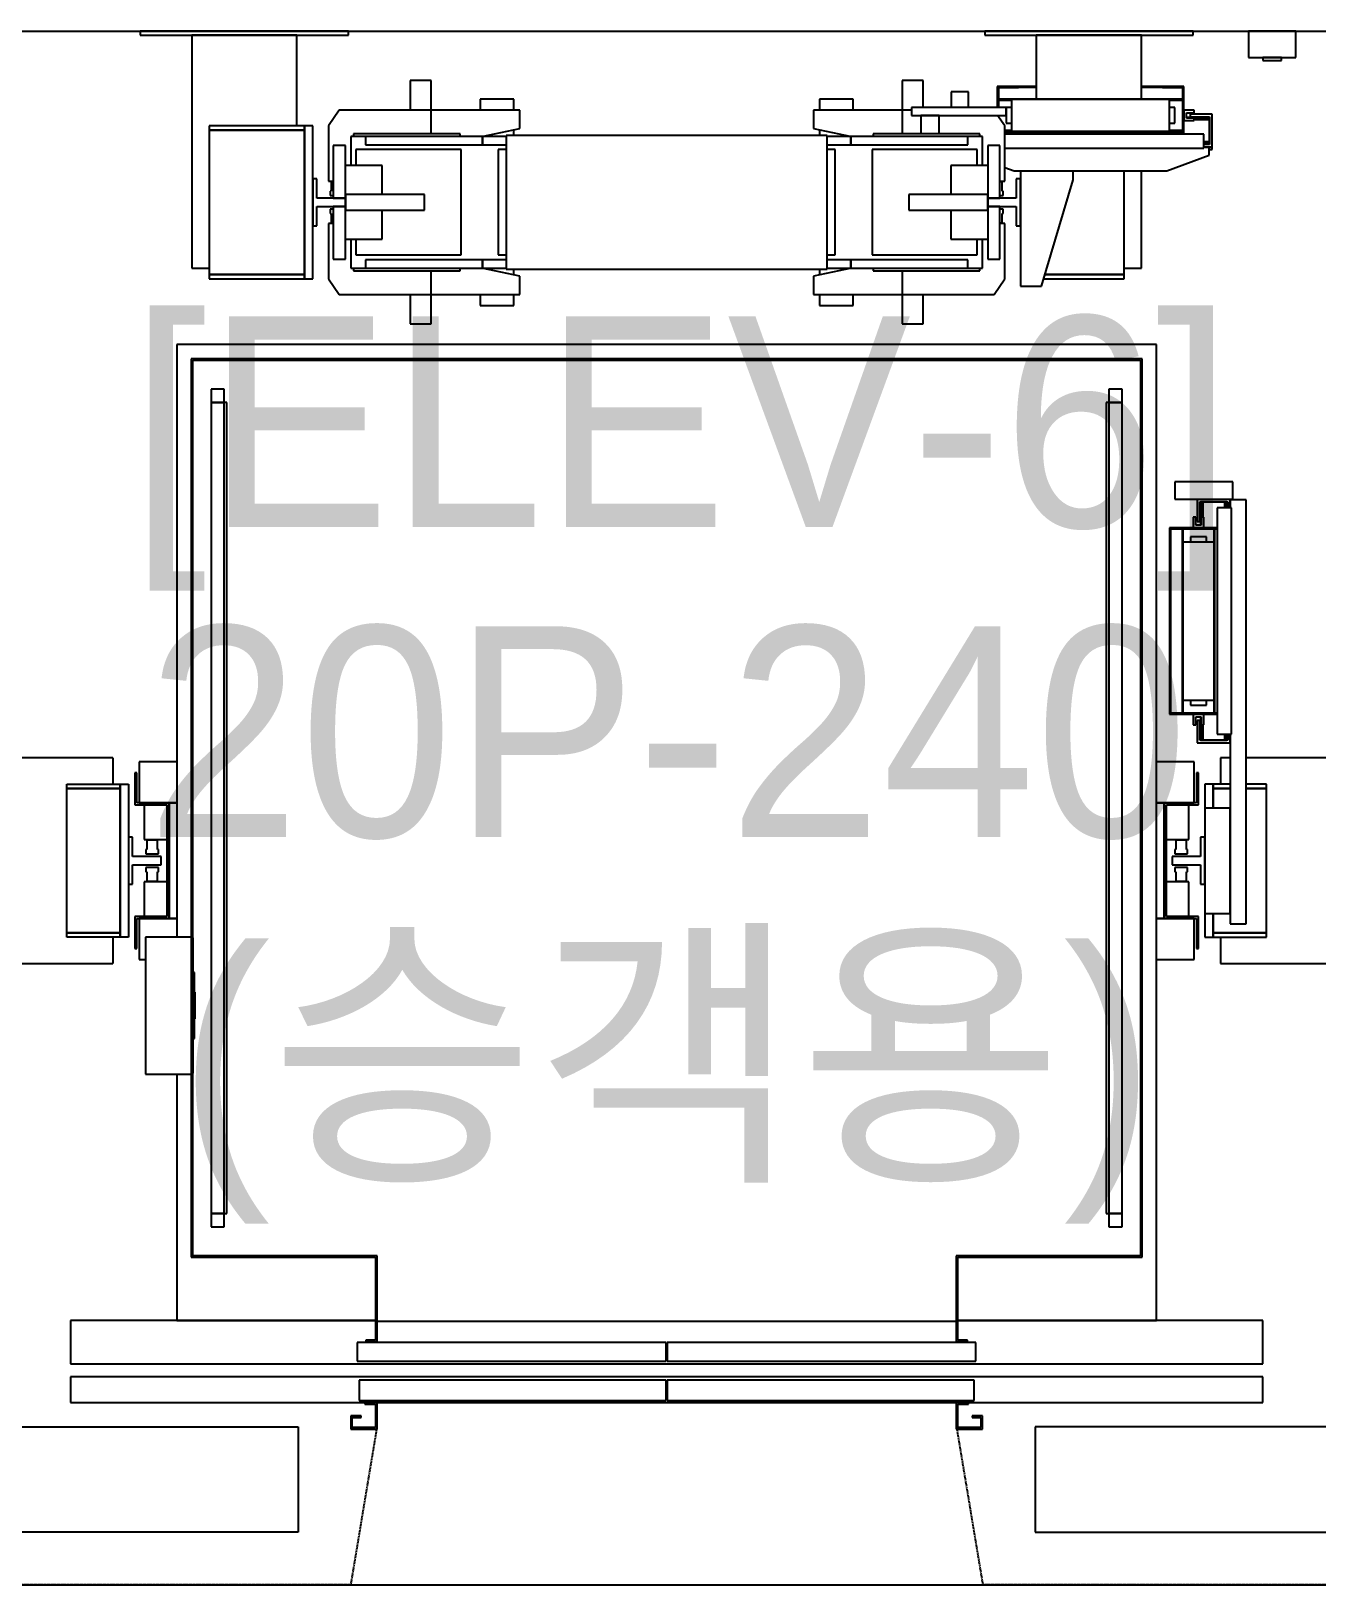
# Model space of a CAD drawing. Header units: millimetres. Extents: x 10479 to 135323, y 879012 to 965592.
# Drawn here: x 54425 to 56867, y 926352 to 929302 of the extents above; entities that cross this region are included whole.
import ezdxf
from ezdxf.enums import TextEntityAlignment as Align

# ---------------------------------------------------------------- set-up
doc = ezdxf.new("R2010")
doc.units = ezdxf.units.MM
doc.linetypes.add('HID', pattern=[2.3, 1.5, -0.8])
doc.layers.add('$CHAR', color=3, linetype='Continuous')
doc.styles.add('돋움', font='')
doc.styles.get('돋움').set_extended_font_data('Dotum')

# ---------------------------------------------------------------- blocks, each defined once
blk = doc.blocks.new('14F')
at = {"color": 8}
for p, q in [((-148418.1, 756141.9), (-140318.1, 756141.9)), ((-144972.2, 756141.9), (-145368.2, 756141.9)), ((-145368.2, 756141.9), (-145368.2, 756133.9)), ((-145368.2, 756133.9), (-144972.2, 756133.9)), ((-145070.2, 756133.9), (-145270.2, 756133.9)), ((-145270.2, 756133.9), (-145270.2, 755691.9)), ((-145070.2, 755961.9), (-145070.2, 756133.9)), ((-144972.2, 756133.9), (-144972.2, 756141.9)), ((-143368.2, 756141.9), (-143764.2, 756141.9)), ((-143764.2, 756141.9), (-143764.2, 756133.9)), ((-143764.2, 756133.9), (-143368.2, 756133.9)), ((-143466.2, 756133.9), (-143666.2, 756133.9)), ((-143666.2, 756133.9), (-143666.2, 756012.9)), ((-143466.2, 756012.9), (-143466.2, 756133.9)), ((-143368.2, 756133.9), (-143368.2, 756141.9)), ((-143263.2, 756141.9), (-143263.2, 756091.9)), ((-143173.2, 756141.9), (-143263.2, 756141.9)), ((-143173.2, 756091.9), (-143173.2, 756141.9)), ((-143263.2, 756091.9), (-143173.2, 756091.9)), ((-143235.7, 756091.9), (-143235.7, 756085.9)), ((-143200.7, 756091.9), (-143235.7, 756091.9)), ((-143235.7, 756085.9), (-143200.7, 756085.9)), ((-143200.7, 756085.9), (-143200.7, 756091.9)), ((-144815.2, 756047.9), (-144855.2, 756047.9)), ((-144855.2, 756047.9), (-144855.2, 755991.9)), ((-144815.2, 755991.9), (-144815.2, 756047.9)), ((-143921.2, 756047.9), (-143921.2, 755991.9)), ((-143881.2, 756047.9), (-143921.2, 756047.9)), ((-143881.2, 755996.9), (-143881.2, 756047.9)), ((-143794.7, 756026.9), (-143827.7, 756026.9)), ((-143827.7, 756026.9), (-143827.7, 755996.9)), ((-143794.7, 755996.9), (-143794.7, 756026.9)), ((-143700.2, 756036.9), (-143740.2, 756036.9)), ((-143740.2, 756036.9), (-143740.2, 755996.9)), ((-143738.2, 756034.9), (-143700.2, 756034.9)), ((-143738.2, 755996.9), (-143738.2, 756034.9)), ((-143666.2, 756034.9), (-143738.2, 756034.9)), ((-143738.2, 756034.9), (-143738.2, 756012.9)), ((-143700.2, 756034.9), (-143700.2, 756036.9)), ((-143666.2, 756036.9), (-143700.2, 756036.9)), ((-143700.2, 756036.9), (-143700.2, 756034.9)), ((-143426.2, 756036.9), (-143466.2, 756036.9)), ((-143388.2, 756034.9), (-143466.2, 756034.9)), ((-143386.2, 756036.9), (-143426.2, 756036.9)), ((-143426.2, 756036.9), (-143426.2, 756034.9)), ((-143426.2, 756034.9), (-143426.2, 756036.9)), ((-143426.2, 756034.9), (-143388.2, 756034.9)), ((-143388.2, 756034.9), (-143388.2, 755946.4)), ((-143388.2, 756012.9), (-143388.2, 756034.9)), ((-143386.2, 755946.4), (-143386.2, 756036.9)), ((-144719.8, 756012.9), (-144722.2, 756012.9)), ((-144722.2, 756012.9), (-144722.2, 755991.9)), ((-144712.9, 756012.9), (-144719.8, 756012.9)), ((-144702.5, 756012.9), (-144712.9, 756012.9)), ((-144690.2, 756012.9), (-144702.5, 756012.9)), ((-144678, 756012.9), (-144690.2, 756012.9)), ((-144667.6, 756012.9), (-144678, 756012.9)), ((-144660.7, 756012.9), (-144667.6, 756012.9)), ((-144658.2, 756012.9), (-144660.7, 756012.9)), ((-144658.2, 755991.9), (-144658.2, 756012.9)), ((-144075.8, 756012.9), (-144078.2, 756012.9)), ((-144078.2, 756012.9), (-144078.2, 755991.9)), ((-144068.9, 756012.9), (-144075.8, 756012.9)), ((-144058.5, 756012.9), (-144068.9, 756012.9)), ((-144046.2, 756012.9), (-144058.5, 756012.9)), ((-144034, 756012.9), (-144046.2, 756012.9)), ((-144023.6, 756012.9), (-144034, 756012.9)), ((-144016.7, 756012.9), (-144023.6, 756012.9)), ((-144014.2, 756012.9), (-144016.7, 756012.9)), ((-144014.2, 755991.9), (-144014.2, 756012.9)), ((-143723.2, 755996.9), (-143903.2, 755996.9)), ((-143903.2, 755996.9), (-143903.2, 755981.9)), ((-143738.2, 756012.9), (-143738.2, 756010.9)), ((-143388.2, 756012.9), (-143738.2, 756012.9)), ((-143738.2, 756010.9), (-143713.2, 756010.9)), ((-143738.2, 756010.9), (-143738.2, 755996.9)), ((-143723.2, 755981.9), (-143723.2, 755996.9)), ((-143713.2, 755996.9), (-143723.2, 755996.9)), ((-143723.2, 755996.9), (-143723.2, 755966.9)), ((-143713.2, 756011.9), (-143713.2, 755951.9)), ((-143413.2, 756011.9), (-143713.2, 756011.9)), ((-143413.2, 755951.9), (-143413.2, 756011.9)), ((-143413.2, 756010.9), (-143388.2, 756010.9)), ((-143403.2, 755996.9), (-143413.2, 755996.9)), ((-143403.2, 755966.9), (-143403.2, 755996.9)), ((-143388.2, 756010.9), (-143388.2, 756012.9)), ((-143388.2, 755952.9), (-143388.2, 756010.9)), ((-144990.2, 755991.9), (-145010.2, 755961.9)), ((-144815.2, 755991.9), (-144990.2, 755991.9)), ((-144647.2, 755991.9), (-144815.2, 755991.9)), ((-144815.2, 755946.9), (-144815.2, 755991.9)), ((-144647.2, 755956.9), (-144647.2, 755991.9)), ((-143921.2, 755991.9), (-144089.2, 755991.9)), ((-144089.2, 755991.9), (-144089.2, 755956.9)), ((-143921.2, 755991.9), (-143921.2, 755946.9)), ((-143903.2, 755991.9), (-143921.2, 755991.9)), ((-143903.2, 755981.9), (-143723.2, 755981.9)), ((-143884.4, 755981.9), (-143885.7, 755981.9)), ((-143885.7, 755981.9), (-143885.7, 755946.9)), ((-143880.6, 755981.9), (-143884.4, 755981.9)), ((-143874.9, 755981.9), (-143880.6, 755981.9)), ((-143868.2, 755981.9), (-143874.9, 755981.9)), ((-143861.5, 755981.9), (-143868.2, 755981.9)), ((-143855.9, 755981.9), (-143861.5, 755981.9)), ((-143852.1, 755981.9), (-143855.9, 755981.9)), ((-143850.7, 755981.9), (-143852.1, 755981.9)), ((-143850.7, 755946.9), (-143850.7, 755981.9)), ((-143726.2, 755961.9), (-143739.6, 755981.9)), ((-143738.2, 755979.9), (-143738.2, 755981.9)), ((-143738.2, 755981.9), (-143738.2, 755979.9)), ((-143386.2, 755991.9), (-143386.2, 755971.9)), ((-143366.2, 755991.9), (-143386.2, 755991.9)), ((-143386.2, 755971.9), (-143366.2, 755971.9)), ((-143381.2, 755976.9), (-143381.2, 755986.9)), ((-143381.2, 755986.9), (-143366.2, 755986.9)), ((-143337.2, 755977.9), (-143381.2, 755977.9)), ((-143366.2, 755976.9), (-143381.2, 755976.9)), ((-143332.2, 755984.4), (-143374.2, 755984.4)), ((-143374.2, 755984.4), (-143374.2, 755979.4)), ((-143374.2, 755979.4), (-143337.2, 755979.4)), ((-143366.2, 755986.9), (-143366.2, 755991.9)), ((-143366.2, 755971.9), (-143366.2, 755976.9)), ((-143366.2, 755973.9), (-143337.2, 755973.9)), ((-143337.2, 755973.9), (-143366.2, 755973.9)), ((-143337.2, 755979.4), (-143337.2, 755926.4)), ((-143337.2, 755973.9), (-143337.2, 755977.9)), ((-143337.2, 755931.9), (-143337.2, 755973.9)), ((-143332.2, 755921.4), (-143332.2, 755984.4)), ((-145237.2, 755961.9), (-145237.2, 755953.9)), ((-145056.2, 755961.9), (-145237.2, 755961.9)), ((-145237.2, 755953.9), (-145237.2, 755679.9)), ((-145056.2, 755953.9), (-145237.2, 755953.9)), ((-145237.2, 755953.9), (-145056.2, 755953.9)), ((-145056.2, 755953.9), (-145056.2, 755961.9)), ((-145056.2, 755961.9), (-145056.2, 755671.9)), ((-145040.2, 755961.9), (-145056.2, 755961.9)), ((-145056.2, 755679.9), (-145056.2, 755953.9)), ((-145040.2, 755671.9), (-145040.2, 755961.9)), ((-145010.2, 755961.9), (-145010.2, 755856.9)), ((-144940.2, 755941.9), (-144968.2, 755941.9)), ((-144968.2, 755941.9), (-144968.2, 755886.9)), ((-144963.2, 755946.9), (-144963.2, 755941.9)), ((-144760.2, 755946.9), (-144963.2, 755946.9)), ((-144940.2, 755941.9), (-144940.2, 755925.9)), ((-144718.2, 755941.9), (-144940.2, 755941.9)), ((-144760.2, 755941.9), (-144760.2, 755946.9)), ((-144719.2, 755941.9), (-144647.2, 755956.9)), ((-144718.2, 755925.9), (-144718.2, 755941.9)), ((-144718.2, 755941.9), (-144718.2, 755925.9)), ((-144673.2, 755941.9), (-144718.2, 755941.9)), ((-144063.2, 755943.9), (-144673.2, 755943.9)), ((-144673.2, 755943.9), (-144673.2, 755689.9)), ((-144658.2, 755943.9), (-144658.2, 755954.7)), ((-144089.2, 755956.9), (-144017.2, 755941.9)), ((-144078.2, 755954.7), (-144078.2, 755943.9)), ((-144063.2, 755689.9), (-144063.2, 755943.9)), ((-144018.2, 755941.9), (-144063.2, 755941.9)), ((-144018.2, 755941.9), (-144018.2, 755925.9)), ((-143796.2, 755941.9), (-144018.2, 755941.9)), ((-144018.2, 755925.9), (-144018.2, 755941.9)), ((-143976.2, 755946.9), (-143976.2, 755941.9)), ((-143773.2, 755946.9), (-143976.2, 755946.9)), ((-143768.2, 755941.9), (-143796.2, 755941.9)), ((-143796.2, 755925.9), (-143796.2, 755941.9)), ((-143773.2, 755941.9), (-143773.2, 755946.9)), ((-143768.2, 755886.9), (-143768.2, 755941.9)), ((-143726.2, 755856.9), (-143726.2, 755961.9)), ((-143713.2, 755952.9), (-143726.2, 755952.9)), ((-143726.2, 755950.9), (-143388.2, 755950.9)), ((-143348.2, 755946.4), (-143726.2, 755946.4)), ((-143723.2, 755966.9), (-143713.2, 755966.9)), ((-143713.2, 755951.9), (-143413.2, 755951.9)), ((-143696.2, 755950.9), (-143696.2, 755946.4)), ((-143680.2, 755950.9), (-143680.2, 755946.4)), ((-143680.2, 755946.4), (-143680.2, 755950.9)), ((-143499.2, 755946.4), (-143499.2, 755950.9)), ((-143466.2, 755946.4), (-143466.2, 755950.9)), ((-143413.2, 755966.9), (-143403.2, 755966.9)), ((-143388.2, 755952.9), (-143413.2, 755952.9)), ((-143388.2, 755950.9), (-143388.2, 755952.9)), ((-143388.2, 755946.4), (-143388.2, 755950.9)), ((-143348.2, 755919.4), (-143348.2, 755946.4)), ((-145001.2, 755924.9), (-145001.2, 755921.1)), ((-144978.2, 755924.9), (-145001.2, 755924.9)), ((-145001.2, 755921.1), (-145001.2, 755910.2)), ((-145001.2, 755910.2), (-145001.2, 755894)), ((-144978.2, 755921.1), (-144978.2, 755924.9)), ((-144978.2, 755910.2), (-144978.2, 755921.1)), ((-144978.2, 755894), (-144978.2, 755910.2)), ((-144958.2, 755916.9), (-144958.2, 755886.9)), ((-144758.2, 755916.9), (-144958.2, 755916.9)), ((-144940.2, 755925.9), (-144718.2, 755925.9)), ((-144758.2, 755716.9), (-144758.2, 755916.9)), ((-144718.2, 755925.9), (-144673.2, 755925.9)), ((-144673.2, 755916.9), (-144688.2, 755916.9)), ((-144688.2, 755916.9), (-144688.2, 755716.9)), ((-144063.2, 755925.9), (-144018.2, 755925.9)), ((-144048.2, 755916.9), (-144063.2, 755916.9)), ((-144048.2, 755716.9), (-144048.2, 755916.9)), ((-144018.2, 755925.9), (-143796.2, 755925.9)), ((-143978.2, 755916.9), (-143978.2, 755716.9)), ((-143778.2, 755916.9), (-143978.2, 755916.9)), ((-143778.2, 755886.9), (-143778.2, 755916.9)), ((-143758.2, 755924.9), (-143758.2, 755921.1)), ((-143735.2, 755924.9), (-143758.2, 755924.9)), ((-143758.2, 755921.1), (-143758.2, 755910.2)), ((-143758.2, 755910.2), (-143758.2, 755894)), ((-143735.2, 755921.1), (-143735.2, 755924.9)), ((-143735.2, 755910.2), (-143735.2, 755921.1)), ((-143735.2, 755894), (-143735.2, 755910.2)), ((-143726.2, 755919.4), (-143348.2, 755919.4)), ((-143348.2, 755931.9), (-143337.2, 755931.9)), ((-143337.2, 755931.9), (-143348.2, 755931.9)), ((-143348.2, 755927.9), (-143337.2, 755927.9)), ((-143337.2, 755926.4), (-143348.2, 755926.4)), ((-143348.2, 755921.4), (-143332.2, 755921.4)), ((-143338.2, 755921.4), (-143348.2, 755921.4)), ((-143332.2, 755921.4), (-143338.2, 755921.4)), ((-143338.2, 755906.4), (-143338.2, 755921.4)), ((-143338.2, 755917.4), (-143332.2, 755917.4)), ((-143337.2, 755927.9), (-143337.2, 755931.9)), ((-143332.2, 755917.4), (-143332.2, 755921.4)), ((-145001.2, 755894), (-145001.2, 755874.9)), ((-144978.2, 755874.9), (-144978.2, 755894)), ((-144908.2, 755886.9), (-144978.2, 755886.9)), ((-144908.2, 755831.9), (-144908.2, 755886.9)), ((-143758.2, 755886.9), (-143828.2, 755886.9)), ((-143828.2, 755886.9), (-143828.2, 755831.9)), ((-143758.2, 755894), (-143758.2, 755874.9)), ((-143735.2, 755874.9), (-143735.2, 755894)), ((-143726.2, 755883.2), (-143708.2, 755876.4)), ((-143418.2, 755876.4), (-143338.2, 755906.4)), ((-145040.2, 755861.4), (-145040.2, 755772.4)), ((-145032.3, 755861.4), (-145040.2, 755861.4)), ((-145032.3, 755824.9), (-145032.3, 755861.4)), ((-145010.2, 755856.9), (-145001.2, 755856.9)), ((-145001.2, 755855.9), (-145005.2, 755855.9)), ((-145005.2, 755855.9), (-145005.2, 755837.9)), ((-145001.2, 755874.9), (-145001.2, 755855.8)), ((-145001.2, 755855.8), (-145001.2, 755839.5)), ((-144978.2, 755855.8), (-144978.2, 755874.9)), ((-144978.2, 755839.5), (-144978.2, 755855.8)), ((-143758.2, 755874.9), (-143758.2, 755855.8)), ((-143758.2, 755855.8), (-143758.2, 755839.5)), ((-143735.2, 755855.8), (-143735.2, 755874.9)), ((-143735.2, 755856.9), (-143726.2, 755856.9)), ((-143731.2, 755855.9), (-143735.2, 755855.9)), ((-143735.2, 755839.5), (-143735.2, 755855.8)), ((-143731.2, 755837.9), (-143731.2, 755855.9)), ((-143708.2, 755876.4), (-143418.2, 755876.4)), ((-143696.2, 755861.4), (-143704.1, 755861.4)), ((-143704.1, 755861.4), (-143704.1, 755824.9)), ((-143696.2, 755876.4), (-143696.2, 755657.4)), ((-143696.2, 755772.4), (-143696.2, 755861.4)), ((-143656.2, 755657.4), (-143596.2, 755859.4)), ((-143596.2, 755859.4), (-143596.2, 755876.4)), ((-143499.2, 755679.9), (-143499.2, 755876.4)), ((-143466.2, 755691.9), (-143466.2, 755876.4)), ((-144978.2, 755824.9), (-145032.3, 755824.9)), ((-145005.2, 755837.9), (-145007.2, 755837.9)), ((-145007.2, 755837.9), (-145007.2, 755829.9)), ((-145007.2, 755829.9), (-145001.2, 755829.9)), ((-145001.2, 755839.5), (-145001.2, 755828.7)), ((-145001.2, 755828.7), (-145001.2, 755824.9)), ((-145001.2, 755824.9), (-144978.2, 755824.9)), ((-144978.2, 755828.7), (-144978.2, 755839.5)), ((-144972.5, 755831.9), (-144978.2, 755831.9)), ((-144978.2, 755831.9), (-144978.2, 755801.9)), ((-144978.2, 755824.9), (-144978.2, 755828.7)), ((-144978.2, 755809), (-144978.2, 755824.9)), ((-144956.3, 755831.9), (-144972.5, 755831.9)), ((-144931.9, 755831.9), (-144956.3, 755831.9)), ((-144903.2, 755831.9), (-144931.9, 755831.9)), ((-144874.5, 755831.9), (-144903.2, 755831.9)), ((-144850.2, 755831.9), (-144874.5, 755831.9)), ((-144833.9, 755831.9), (-144850.2, 755831.9)), ((-144828.2, 755831.9), (-144833.9, 755831.9)), ((-144828.2, 755801.9), (-144828.2, 755831.9)), ((-143902.5, 755831.9), (-143908.2, 755831.9)), ((-143908.2, 755831.9), (-143908.2, 755801.9)), ((-143886.3, 755831.9), (-143902.5, 755831.9)), ((-143861.9, 755831.9), (-143886.3, 755831.9)), ((-143833.2, 755831.9), (-143861.9, 755831.9)), ((-143804.5, 755831.9), (-143833.2, 755831.9)), ((-143780.2, 755831.9), (-143804.5, 755831.9)), ((-143763.9, 755831.9), (-143780.2, 755831.9)), ((-143758.2, 755831.9), (-143763.9, 755831.9)), ((-143758.2, 755839.5), (-143758.2, 755828.7)), ((-143758.2, 755801.9), (-143758.2, 755831.9)), ((-143758.2, 755828.7), (-143758.2, 755824.9)), ((-143704.1, 755824.9), (-143758.2, 755824.9)), ((-143758.2, 755824.9), (-143758.2, 755809)), ((-143758.2, 755824.9), (-143735.2, 755824.9)), ((-143735.2, 755828.7), (-143735.2, 755839.5)), ((-143735.2, 755829.9), (-143729.2, 755829.9)), ((-143735.2, 755824.9), (-143735.2, 755828.7)), ((-143729.2, 755837.9), (-143731.2, 755837.9)), ((-143729.2, 755829.9), (-143729.2, 755837.9)), ((-145032.3, 755809), (-144978.2, 755809)), ((-145032.3, 755772.4), (-145032.3, 755809)), ((-145007.2, 755803.9), (-145007.2, 755795.9)), ((-145001.2, 755803.9), (-145007.2, 755803.9)), ((-145007.2, 755795.9), (-145005.2, 755795.9)), ((-145005.2, 755795.9), (-145005.2, 755777.9)), ((-144978.2, 755809), (-145001.2, 755809)), ((-145001.2, 755809), (-145001.2, 755805.2)), ((-145001.2, 755805.2), (-145001.2, 755794.4)), ((-145001.2, 755794.4), (-145001.2, 755778.1)), ((-144978.2, 755805.2), (-144978.2, 755809)), ((-144978.2, 755794.4), (-144978.2, 755805.2)), ((-144978.2, 755801.9), (-144972.5, 755801.9)), ((-144978.2, 755778.1), (-144978.2, 755794.4)), ((-144972.5, 755801.9), (-144956.3, 755801.9)), ((-144956.3, 755801.9), (-144931.9, 755801.9)), ((-144931.9, 755801.9), (-144903.2, 755801.9)), ((-144908.2, 755746.9), (-144908.2, 755801.9)), ((-144903.2, 755801.9), (-144874.5, 755801.9)), ((-144874.5, 755801.9), (-144850.2, 755801.9)), ((-144850.2, 755801.9), (-144833.9, 755801.9)), ((-144833.9, 755801.9), (-144828.2, 755801.9)), ((-143908.2, 755801.9), (-143902.5, 755801.9)), ((-143902.5, 755801.9), (-143886.3, 755801.9)), ((-143886.3, 755801.9), (-143861.9, 755801.9)), ((-143861.9, 755801.9), (-143833.2, 755801.9)), ((-143833.2, 755801.9), (-143804.5, 755801.9)), ((-143828.2, 755801.9), (-143828.2, 755746.9)), ((-143804.5, 755801.9), (-143780.2, 755801.9)), ((-143780.2, 755801.9), (-143763.9, 755801.9)), ((-143763.9, 755801.9), (-143758.2, 755801.9)), ((-143758.2, 755809), (-143704.1, 755809)), ((-143735.2, 755809), (-143758.2, 755809)), ((-143758.2, 755809), (-143758.2, 755805.2)), ((-143758.2, 755805.2), (-143758.2, 755794.4)), ((-143758.2, 755794.4), (-143758.2, 755778.1)), ((-143735.2, 755805.2), (-143735.2, 755809)), ((-143735.2, 755794.4), (-143735.2, 755805.2)), ((-143729.2, 755803.9), (-143735.2, 755803.9)), ((-143735.2, 755778.1), (-143735.2, 755794.4)), ((-143731.2, 755777.9), (-143731.2, 755795.9)), ((-143731.2, 755795.9), (-143729.2, 755795.9)), ((-143729.2, 755795.9), (-143729.2, 755803.9)), ((-143704.1, 755809), (-143704.1, 755772.4)), ((-145040.2, 755772.4), (-145032.3, 755772.4)), ((-145001.2, 755776.9), (-145010.2, 755776.9)), ((-145010.2, 755776.9), (-145010.2, 755671.9)), ((-145005.2, 755777.9), (-145001.2, 755777.9)), ((-145001.2, 755778.1), (-145001.2, 755759)), ((-144978.2, 755759), (-144978.2, 755778.1)), ((-143758.2, 755778.1), (-143758.2, 755759)), ((-143735.2, 755759), (-143735.2, 755778.1)), ((-143735.2, 755777.9), (-143731.2, 755777.9)), ((-143726.2, 755776.9), (-143735.2, 755776.9)), ((-143726.2, 755671.9), (-143726.2, 755776.9)), ((-143704.1, 755772.4), (-143696.2, 755772.4)), ((-145001.2, 755759), (-145001.2, 755739.9)), ((-145001.2, 755739.9), (-145001.2, 755723.7)), ((-144978.2, 755739.9), (-144978.2, 755759)), ((-144978.2, 755746.9), (-144908.2, 755746.9)), ((-144978.2, 755723.7), (-144978.2, 755739.9)), ((-144968.2, 755746.9), (-144968.2, 755691.9)), ((-144958.2, 755746.9), (-144958.2, 755716.9)), ((-143828.2, 755746.9), (-143758.2, 755746.9)), ((-143778.2, 755716.9), (-143778.2, 755746.9)), ((-143768.2, 755691.9), (-143768.2, 755746.9)), ((-143758.2, 755759), (-143758.2, 755739.9)), ((-143758.2, 755739.9), (-143758.2, 755723.7)), ((-143735.2, 755739.9), (-143735.2, 755759)), ((-143735.2, 755723.7), (-143735.2, 755739.9)), ((-145001.2, 755723.7), (-145001.2, 755712.8)), ((-145001.2, 755712.8), (-145001.2, 755709)), ((-145001.2, 755709), (-144978.2, 755709)), ((-144978.2, 755712.8), (-144978.2, 755723.7)), ((-144978.2, 755709), (-144978.2, 755712.8)), ((-144958.2, 755716.9), (-144758.2, 755716.9)), ((-144940.2, 755707.9), (-144940.2, 755691.9)), ((-144718.2, 755707.9), (-144940.2, 755707.9)), ((-144718.2, 755691.9), (-144718.2, 755707.9)), ((-144718.2, 755707.9), (-144718.2, 755691.9)), ((-144673.2, 755707.9), (-144718.2, 755707.9)), ((-144688.2, 755716.9), (-144673.2, 755716.9)), ((-144063.2, 755716.9), (-144048.2, 755716.9)), ((-144018.2, 755707.9), (-144063.2, 755707.9)), ((-144018.2, 755707.9), (-144018.2, 755691.9)), ((-143796.2, 755707.9), (-144018.2, 755707.9)), ((-144018.2, 755691.9), (-144018.2, 755707.9)), ((-143978.2, 755716.9), (-143778.2, 755716.9)), ((-143796.2, 755691.9), (-143796.2, 755707.9)), ((-143758.2, 755723.7), (-143758.2, 755712.8)), ((-143758.2, 755712.8), (-143758.2, 755709)), ((-143758.2, 755709), (-143735.2, 755709)), ((-143735.2, 755712.8), (-143735.2, 755723.7)), ((-143735.2, 755709), (-143735.2, 755712.8)), ((-145270.2, 755691.9), (-145237.2, 755691.9)), ((-145237.2, 755679.9), (-145237.2, 755671.9)), ((-145056.2, 755679.9), (-145237.2, 755679.9)), ((-145237.2, 755679.9), (-145056.2, 755679.9)), ((-145056.2, 755671.9), (-145056.2, 755679.9)), ((-144968.2, 755691.9), (-144940.2, 755691.9)), ((-144963.2, 755691.9), (-144963.2, 755686.9)), ((-144963.2, 755686.9), (-144760.2, 755686.9)), ((-144940.2, 755691.9), (-144718.2, 755691.9)), ((-144815.2, 755641.9), (-144815.2, 755686.9)), ((-144760.2, 755686.9), (-144760.2, 755691.9)), ((-144647.2, 755676.9), (-144719.2, 755691.9)), ((-144718.2, 755691.9), (-144673.2, 755691.9)), ((-144673.2, 755689.9), (-144063.2, 755689.9)), ((-144658.2, 755679.2), (-144658.2, 755689.9)), ((-144647.2, 755641.9), (-144647.2, 755676.9)), ((-144017.2, 755691.9), (-144089.2, 755676.9)), ((-144089.2, 755676.9), (-144089.2, 755641.9)), ((-144078.2, 755689.9), (-144078.2, 755679.2)), ((-144063.2, 755691.9), (-144018.2, 755691.9)), ((-144018.2, 755691.9), (-143796.2, 755691.9)), ((-143976.2, 755691.9), (-143976.2, 755686.9)), ((-143976.2, 755686.9), (-143773.2, 755686.9)), ((-143921.2, 755686.9), (-143921.2, 755641.9)), ((-143796.2, 755691.9), (-143768.2, 755691.9)), ((-143773.2, 755686.9), (-143773.2, 755691.9)), ((-143499.2, 755679.9), (-143649.5, 755679.9)), ((-143649.5, 755679.9), (-143499.2, 755679.9)), ((-143499.2, 755691.9), (-143466.2, 755691.9)), ((-143499.2, 755671.9), (-143499.2, 755679.9)), ((-145237.2, 755671.9), (-145056.2, 755671.9)), ((-145056.2, 755671.9), (-145040.2, 755671.9)), ((-145010.2, 755671.9), (-144990.2, 755641.9)), ((-143746.2, 755641.9), (-143726.2, 755671.9)), ((-143696.2, 755657.4), (-143656.2, 755657.4)), ((-143651.9, 755671.9), (-143499.2, 755671.9)), ((-144990.2, 755641.9), (-144815.2, 755641.9)), ((-144855.2, 755641.9), (-144855.2, 755585.9)), ((-144815.2, 755585.9), (-144815.2, 755641.9)), ((-144815.2, 755641.9), (-144647.2, 755641.9)), ((-144722.2, 755641.9), (-144722.2, 755620.9)), ((-144722.2, 755620.9), (-144719.8, 755620.9)), ((-144719.8, 755620.9), (-144712.9, 755620.9)), ((-144712.9, 755620.9), (-144702.5, 755620.9)), ((-144702.5, 755620.9), (-144690.2, 755620.9)), ((-144690.2, 755620.9), (-144678, 755620.9)), ((-144678, 755620.9), (-144667.6, 755620.9)), ((-144667.6, 755620.9), (-144660.7, 755620.9)), ((-144660.7, 755620.9), (-144658.2, 755620.9)), ((-144658.2, 755620.9), (-144658.2, 755641.9)), ((-144089.2, 755641.9), (-143921.2, 755641.9)), ((-144078.2, 755641.9), (-144078.2, 755620.9)), ((-144078.2, 755620.9), (-144075.8, 755620.9)), ((-144075.8, 755620.9), (-144068.9, 755620.9)), ((-144068.9, 755620.9), (-144058.5, 755620.9)), ((-144058.5, 755620.9), (-144046.2, 755620.9)), ((-144046.2, 755620.9), (-144034, 755620.9)), ((-144034, 755620.9), (-144023.6, 755620.9)), ((-144023.6, 755620.9), (-144016.7, 755620.9)), ((-144016.7, 755620.9), (-144014.2, 755620.9)), ((-144014.2, 755620.9), (-144014.2, 755641.9)), ((-143921.2, 755641.9), (-143921.2, 755585.9)), ((-143921.2, 755641.9), (-143746.2, 755641.9)), ((-143881.2, 755585.9), (-143881.2, 755641.9)), ((-144855.2, 755585.9), (-144815.2, 755585.9)), ((-143921.2, 755585.9), (-143881.2, 755585.9)), ((-145298.2, 755546.9), (-145298.2, 754421.9)), ((-143438.2, 755546.9), (-145298.2, 755546.9)), ((-143438.2, 753693.9), (-143438.2, 755546.9)), ((-143465.2, 755519.9), (-145271.2, 755519.9)), ((-145271.2, 755519.9), (-145271.2, 753813.9)), ((-145268.2, 755516.9), (-143468.2, 755516.9)), ((-145268.2, 753816.9), (-145268.2, 755516.9)), ((-143468.2, 755516.9), (-143468.2, 753816.9)), ((-143465.2, 753813.9), (-143465.2, 755519.9)), ((-145208.2, 755461.9), (-145233.2, 755461.9)), ((-145233.2, 755461.9), (-145233.2, 755436.9)), ((-145233.2, 755436.9), (-145208.2, 755436.9)), ((-145208.2, 755436.9), (-145233.2, 755436.9)), ((-145233.2, 755436.9), (-145233.2, 753896.9)), ((-145208.2, 755436.9), (-145208.2, 755461.9)), ((-145203.2, 755436.9), (-145208.2, 755436.9)), ((-145208.2, 753896.9), (-145208.2, 755436.9)), ((-145203.2, 753896.9), (-145203.2, 755436.9)), ((-143528.2, 755436.9), (-143533.2, 755436.9)), ((-143533.2, 755436.9), (-143533.2, 753896.9)), ((-143503.2, 755461.9), (-143528.2, 755461.9)), ((-143528.2, 755461.9), (-143528.2, 755436.9)), ((-143528.2, 755436.9), (-143503.2, 755436.9)), ((-143503.2, 755436.9), (-143528.2, 755436.9)), ((-143528.2, 755436.9), (-143528.2, 753896.9)), ((-143503.2, 755436.9), (-143503.2, 755461.9)), ((-143503.2, 753896.9), (-143503.2, 755436.9)), ((-143293.2, 755286.4), (-143403.2, 755286.4)), ((-143403.2, 755286.4), (-143403.2, 755253.4)), ((-143293.2, 755253.4), (-143293.2, 755286.4)), ((-143403.2, 755253.4), (-143293.2, 755253.4)), ((-143297.7, 755252.9), (-143360.7, 755252.9)), ((-143360.7, 755252.9), (-143360.7, 755210.9)), ((-143355.7, 755247.9), (-143302.7, 755247.9)), ((-143355.7, 755210.9), (-143355.7, 755247.9)), ((-143350.2, 755247.9), (-143354.2, 755247.9)), ((-143354.2, 755247.9), (-143354.2, 755203.9)), ((-143350.2, 755218.9), (-143350.2, 755247.9)), ((-143308.2, 755247.9), (-143350.2, 755247.9)), ((-143350.2, 755247.9), (-143350.2, 755218.9)), ((-143295.7, 755236.9), (-143322.7, 755236.9)), ((-143322.7, 755236.9), (-143322.7, 754806.9)), ((-143308.2, 755236.9), (-143308.2, 755247.9)), ((-143304.2, 755247.9), (-143308.2, 755247.9)), ((-143308.2, 755247.9), (-143308.2, 755236.9)), ((-143304.2, 755236.9), (-143304.2, 755247.9)), ((-143302.7, 755247.9), (-143302.7, 755236.9)), ((-143297.7, 755236.9), (-143297.7, 755252.9)), ((-143267.7, 755251.9), (-143297.7, 755251.9)), ((-143297.7, 755251.9), (-143297.7, 755236.9)), ((-143295.7, 754806.9), (-143295.7, 755236.9)), ((-143267.7, 754446.9), (-143267.7, 755251.9)), ((-143363.2, 755218.9), (-143368.2, 755218.9)), ((-143368.2, 755218.9), (-143368.2, 755198.9)), ((-143363.2, 755203.9), (-143363.2, 755218.9)), ((-143353.2, 755203.9), (-143363.2, 755203.9)), ((-143360.7, 755210.9), (-143355.7, 755210.9)), ((-143348.2, 755218.9), (-143353.2, 755218.9)), ((-143353.2, 755218.9), (-143353.2, 755203.9)), ((-143348.2, 755198.9), (-143348.2, 755218.9)), ((-143322.7, 755198.9), (-143413.2, 755198.9)), ((-143413.2, 755198.9), (-143413.2, 755158.9)), ((-143411.2, 755196.9), (-143322.7, 755196.9)), ((-143411.2, 755158.9), (-143411.2, 755196.9)), ((-143389.2, 755196.9), (-143411.2, 755196.9)), ((-143411.2, 755196.9), (-143411.2, 754846.9)), ((-143387.2, 755196.9), (-143389.2, 755196.9)), ((-143389.2, 755196.9), (-143389.2, 754846.9)), ((-143328.2, 755171.9), (-143388.2, 755171.9)), ((-143388.2, 755171.9), (-143388.2, 754871.9)), ((-143387.2, 755171.9), (-143387.2, 755196.9)), ((-143329.2, 755196.9), (-143387.2, 755196.9)), ((-143343.2, 755181.9), (-143373.2, 755181.9)), ((-143373.2, 755181.9), (-143373.2, 755171.9)), ((-143368.2, 755198.9), (-143348.2, 755198.9)), ((-143343.2, 755171.9), (-143343.2, 755181.9)), ((-143327.2, 755196.9), (-143329.2, 755196.9)), ((-143329.2, 755196.9), (-143329.2, 755171.9)), ((-143328.2, 754871.9), (-143328.2, 755171.9)), ((-143327.2, 754846.9), (-143327.2, 755196.9)), ((-143322.7, 755196.9), (-143327.2, 755196.9)), ((-143413.2, 755158.9), (-143411.2, 755158.9)), ((-143411.2, 755158.9), (-143413.2, 755158.9)), ((-143413.2, 755158.9), (-143413.2, 754884.9)), ((-143413.2, 754884.9), (-143413.2, 754844.9)), ((-143411.2, 754884.9), (-143413.2, 754884.9)), ((-143413.2, 754884.9), (-143411.2, 754884.9)), ((-143411.2, 754846.9), (-143411.2, 754884.9)), ((-143322.7, 754846.9), (-143411.2, 754846.9)), ((-143411.2, 754846.9), (-143389.2, 754846.9)), ((-143389.2, 754846.9), (-143387.2, 754846.9)), ((-143388.2, 754871.9), (-143328.2, 754871.9)), ((-143387.2, 754846.9), (-143387.2, 754871.9)), ((-143387.2, 754846.9), (-143329.2, 754846.9)), ((-143373.2, 754871.9), (-143373.2, 754861.9)), ((-143373.2, 754861.9), (-143343.2, 754861.9)), ((-143343.2, 754861.9), (-143343.2, 754871.9)), ((-143329.2, 754871.9), (-143329.2, 754846.9)), ((-143329.2, 754846.9), (-143327.2, 754846.9)), ((-143327.2, 754846.9), (-143322.7, 754846.9)), ((-143413.2, 754844.9), (-143322.7, 754844.9)), ((-143368.2, 754844.9), (-143368.2, 754824.9)), ((-143348.2, 754844.9), (-143368.2, 754844.9)), ((-143368.2, 754824.9), (-143363.2, 754824.9)), ((-143363.2, 754824.9), (-143363.2, 754839.9)), ((-143363.2, 754839.9), (-143353.2, 754839.9)), ((-143360.7, 754832.9), (-143360.7, 754790.9)), ((-143355.7, 754832.9), (-143360.7, 754832.9)), ((-143355.7, 754795.9), (-143355.7, 754832.9)), ((-143354.2, 754839.9), (-143354.2, 754795.9)), ((-143353.2, 754839.9), (-143353.2, 754824.9)), ((-143353.2, 754824.9), (-143348.2, 754824.9)), ((-143350.2, 754795.9), (-143350.2, 754824.9)), ((-143350.2, 754824.9), (-143350.2, 754795.9)), ((-143348.2, 754824.9), (-143348.2, 754844.9)), ((-143360.7, 754790.9), (-143297.7, 754790.9)), ((-143302.7, 754795.9), (-143355.7, 754795.9)), ((-143354.2, 754795.9), (-143350.2, 754795.9)), ((-143350.2, 754795.9), (-143308.2, 754795.9)), ((-143322.7, 754806.9), (-143295.7, 754806.9)), ((-143308.2, 754795.9), (-143308.2, 754806.9)), ((-143308.2, 754806.9), (-143308.2, 754795.9)), ((-143308.2, 754795.9), (-143304.2, 754795.9)), ((-143304.2, 754795.9), (-143304.2, 754806.9)), ((-143302.7, 754806.9), (-143302.7, 754795.9)), ((-143297.7, 754790.9), (-143297.7, 754806.9)), ((-143297.7, 754806.9), (-143297.7, 754446.9)), ((-145420.2, 754761.9), (-146067.7, 754761.9)), ((-145420.2, 754761.9), (-145420.2, 754711.9)), ((-143316.2, 754761.9), (-143316.2, 754711.9)), ((-143297.7, 754761.9), (-143316.2, 754761.9)), ((-142620.2, 754761.9), (-143267.7, 754761.9)), ((-145378.2, 754733.9), (-145378.2, 754672.9)), ((-145374.2, 754733.9), (-145378.2, 754733.9)), ((-145374.2, 754676.9), (-145374.2, 754733.9)), ((-145298.2, 754754.4), (-145370.2, 754754.4)), ((-145370.2, 754754.4), (-145370.2, 754676.9)), ((-143366.2, 754754.4), (-143438.2, 754754.4)), ((-143366.2, 754676.9), (-143366.2, 754754.4)), ((-143358.2, 754733.9), (-143362.2, 754733.9)), ((-143362.2, 754733.9), (-143362.2, 754676.9)), ((-143358.2, 754672.9), (-143358.2, 754733.9)), ((-145507.2, 754703.9), (-145507.2, 754711.9)), ((-145507.2, 754711.9), (-145406.2, 754711.9)), ((-145406.2, 754703.9), (-145507.2, 754703.9)), ((-145507.2, 754429.9), (-145507.2, 754703.9)), ((-145507.2, 754703.9), (-145406.2, 754703.9)), ((-145406.2, 754711.9), (-145406.2, 754703.9)), ((-145406.2, 754454.9), (-145406.2, 754711.9)), ((-145406.2, 754711.9), (-145390.2, 754711.9)), ((-145406.2, 754703.9), (-145406.2, 754454.9)), ((-145390.2, 754711.9), (-145390.2, 754454.9)), ((-143330.2, 754711.9), (-143346.2, 754711.9)), ((-143346.2, 754711.9), (-143346.2, 754666.9)), ((-143297.7, 754711.9), (-143330.2, 754711.9)), ((-143330.2, 754711.9), (-143330.2, 754703.9)), ((-143330.2, 754666.9), (-143330.2, 754711.9)), ((-143330.2, 754703.9), (-143297.7, 754703.9)), ((-143297.7, 754703.9), (-143330.2, 754703.9)), ((-143330.2, 754703.9), (-143330.2, 754666.9)), ((-143229.2, 754711.9), (-143267.7, 754711.9)), ((-143267.7, 754703.9), (-143229.2, 754703.9)), ((-143229.2, 754703.9), (-143267.7, 754703.9)), ((-143229.2, 754703.9), (-143229.2, 754711.9)), ((-143229.2, 754429.9), (-143229.2, 754703.9)), ((-145378.2, 754672.9), (-145317.2, 754672.9)), ((-145313.2, 754676.9), (-145374.2, 754676.9)), ((-145370.2, 754676.9), (-145298.2, 754676.9)), ((-145360.2, 754672.9), (-145360.2, 754606.9)), ((-145317.2, 754672.9), (-145317.2, 754615.9)), ((-145313.2, 754615.9), (-145313.2, 754676.9)), ((-145298.2, 754676.9), (-145313.2, 754676.9)), ((-145313.2, 754676.9), (-145313.2, 754456.9)), ((-143438.2, 754676.9), (-143366.2, 754676.9)), ((-143423.2, 754676.9), (-143438.2, 754676.9)), ((-143362.2, 754676.9), (-143423.2, 754676.9)), ((-143423.2, 754676.9), (-143423.2, 754615.9)), ((-143423.2, 754456.9), (-143423.2, 754676.9)), ((-143419.2, 754672.9), (-143358.2, 754672.9)), ((-143419.2, 754615.9), (-143419.2, 754672.9)), ((-143376.2, 754606.9), (-143376.2, 754672.9)), ((-143297.7, 754666.9), (-143346.2, 754666.9)), ((-143346.2, 754666.9), (-143346.2, 754466.9)), ((-143297.7, 754466.9), (-143297.7, 754666.9)), ((-145382.3, 754611.4), (-145390.2, 754611.4)), ((-145390.2, 754611.4), (-145390.2, 754522.4)), ((-145382.3, 754574.9), (-145382.3, 754611.4)), ((-145317.2, 754615.9), (-145313.2, 754615.9)), ((-145313.2, 754615.9), (-145317.2, 754615.9)), ((-145317.2, 754615.9), (-145317.2, 754517.9)), ((-145313.2, 754517.9), (-145313.2, 754615.9)), ((-143423.2, 754615.9), (-143419.2, 754615.9)), ((-143419.2, 754615.9), (-143423.2, 754615.9)), ((-143423.2, 754615.9), (-143423.2, 754517.9)), ((-143419.2, 754517.9), (-143419.2, 754615.9)), ((-143346.2, 754611.4), (-143354.1, 754611.4)), ((-143354.1, 754611.4), (-143354.1, 754574.9)), ((-143346.2, 754522.4), (-143346.2, 754611.4)), ((-145360.2, 754606.9), (-145317.2, 754606.9)), ((-145355.2, 754587.9), (-145357.2, 754587.9)), ((-145357.2, 754587.9), (-145357.2, 754579.9)), ((-145335.2, 754605.9), (-145355.2, 754605.9)), ((-145355.2, 754605.9), (-145355.2, 754587.9)), ((-145335.2, 754587.9), (-145335.2, 754605.9)), ((-145333.2, 754587.9), (-145335.2, 754587.9)), ((-145333.2, 754579.9), (-145333.2, 754587.9)), ((-143419.2, 754606.9), (-143376.2, 754606.9)), ((-143401.2, 754587.9), (-143403.2, 754587.9)), ((-143403.2, 754587.9), (-143403.2, 754579.9)), ((-143381.2, 754605.9), (-143401.2, 754605.9)), ((-143401.2, 754605.9), (-143401.2, 754587.9)), ((-143381.2, 754587.9), (-143381.2, 754605.9)), ((-143379.2, 754587.9), (-143381.2, 754587.9)), ((-143379.2, 754579.9), (-143379.2, 754587.9)), ((-145328.2, 754574.9), (-145382.3, 754574.9)), ((-145382.3, 754559), (-145328.2, 754559)), ((-145382.3, 754522.4), (-145382.3, 754559)), ((-145357.2, 754579.9), (-145333.2, 754579.9)), ((-145357.2, 754553.9), (-145357.2, 754545.9)), ((-145333.2, 754553.9), (-145357.2, 754553.9)), ((-145333.2, 754545.9), (-145333.2, 754553.9)), ((-145328.2, 754559), (-145328.2, 754574.9)), ((-143354.1, 754574.9), (-143408.2, 754574.9)), ((-143408.2, 754574.9), (-143408.2, 754559)), ((-143408.2, 754559), (-143354.1, 754559)), ((-143403.2, 754579.9), (-143379.2, 754579.9)), ((-143379.2, 754553.9), (-143403.2, 754553.9)), ((-143403.2, 754553.9), (-143403.2, 754545.9)), ((-143379.2, 754545.9), (-143379.2, 754553.9)), ((-143354.1, 754559), (-143354.1, 754522.4)), ((-145390.2, 754522.4), (-145382.3, 754522.4)), ((-145317.2, 754526.9), (-145360.2, 754526.9)), ((-145360.2, 754526.9), (-145360.2, 754460.9)), ((-145357.2, 754545.9), (-145355.2, 754545.9)), ((-145355.2, 754545.9), (-145355.2, 754527.9)), ((-145355.2, 754527.9), (-145335.2, 754527.9)), ((-145335.2, 754527.9), (-145335.2, 754545.9)), ((-145335.2, 754545.9), (-145333.2, 754545.9)), ((-143376.2, 754526.9), (-143419.2, 754526.9)), ((-143403.2, 754545.9), (-143401.2, 754545.9)), ((-143401.2, 754545.9), (-143401.2, 754527.9)), ((-143401.2, 754527.9), (-143381.2, 754527.9)), ((-143381.2, 754527.9), (-143381.2, 754545.9)), ((-143381.2, 754545.9), (-143379.2, 754545.9)), ((-143376.2, 754460.9), (-143376.2, 754526.9)), ((-143354.1, 754522.4), (-143346.2, 754522.4)), ((-145313.2, 754517.9), (-145317.2, 754517.9)), ((-145317.2, 754517.9), (-145317.2, 754460.9)), ((-145317.2, 754517.9), (-145313.2, 754517.9)), ((-145313.2, 754456.9), (-145313.2, 754517.9)), ((-143419.2, 754517.9), (-143423.2, 754517.9)), ((-143423.2, 754517.9), (-143423.2, 754456.9)), ((-143423.2, 754517.9), (-143419.2, 754517.9)), ((-143419.2, 754460.9), (-143419.2, 754517.9)), ((-145406.2, 754466.9), (-145406.2, 754429.9)), ((-145406.2, 754421.9), (-145406.2, 754466.9)), ((-145390.2, 754466.9), (-145390.2, 754421.9)), ((-143346.2, 754466.9), (-143297.7, 754466.9)), ((-143346.2, 754466.9), (-143346.2, 754421.9)), ((-143330.2, 754466.9), (-143330.2, 754429.9)), ((-143330.2, 754421.9), (-143330.2, 754466.9)), ((-145378.2, 754460.9), (-145378.2, 754399.9)), ((-145317.2, 754460.9), (-145378.2, 754460.9)), ((-145374.2, 754399.9), (-145374.2, 754456.9)), ((-145374.2, 754456.9), (-145313.2, 754456.9)), ((-145370.2, 754456.9), (-145370.2, 754379.4)), ((-145298.2, 754456.9), (-145370.2, 754456.9)), ((-145313.2, 754456.9), (-145298.2, 754456.9)), ((-143366.2, 754456.9), (-143438.2, 754456.9)), ((-143438.2, 754456.9), (-143423.2, 754456.9)), ((-143423.2, 754456.9), (-143362.2, 754456.9)), ((-143358.2, 754460.9), (-143419.2, 754460.9)), ((-143366.2, 754379.4), (-143366.2, 754456.9)), ((-143362.2, 754456.9), (-143362.2, 754399.9)), ((-143358.2, 754399.9), (-143358.2, 754460.9)), ((-143297.7, 754446.9), (-143267.7, 754446.9)), ((-145406.2, 754429.9), (-145507.2, 754429.9)), ((-145507.2, 754421.9), (-145507.2, 754429.9)), ((-145507.2, 754429.9), (-145406.2, 754429.9)), ((-145406.2, 754421.9), (-145507.2, 754421.9)), ((-145420.2, 754421.9), (-145420.2, 754371.9)), ((-145406.2, 754429.9), (-145406.2, 754421.9)), ((-145390.2, 754421.9), (-145406.2, 754421.9)), ((-145271.2, 754421.9), (-145358.2, 754421.9)), ((-145358.2, 754421.9), (-145358.2, 754161.9)), ((-145268, 754420.4), (-145268.2, 754420.4)), ((-145268.2, 754420.4), (-145268.2, 754163.4)), ((-145268, 754163.4), (-145268, 754420.4)), ((-143346.2, 754421.9), (-143330.2, 754421.9)), ((-143330.2, 754429.9), (-143229.2, 754429.9)), ((-143229.2, 754429.9), (-143330.2, 754429.9)), ((-143330.2, 754429.9), (-143330.2, 754421.9)), ((-143330.2, 754421.9), (-143229.2, 754421.9)), ((-143316.2, 754421.9), (-143316.2, 754371.9)), ((-143229.2, 754421.9), (-143229.2, 754429.9)), ((-145378.2, 754399.9), (-145374.2, 754399.9)), ((-145370.2, 754379.4), (-145358.2, 754379.4)), ((-143438.2, 754379.4), (-143366.2, 754379.4)), ((-143362.2, 754399.9), (-143358.2, 754399.9)), ((-146116.2, 754371.9), (-145420.2, 754371.9)), ((-145265, 754354.4), (-145268, 754354.4)), ((-145268, 754354.4), (-145268, 754229.4)), ((-145265, 754229.4), (-145265, 754354.4)), ((-145264.8, 754346.9), (-145265, 754346.9)), ((-145264.8, 754345.4), (-145264.8, 754346.9)), ((-145264.8, 754341.1), (-145264.8, 754345.4)), ((-143316.2, 754371.9), (-142620.2, 754371.9)), ((-145263.3, 754317.4), (-145265, 754317.4)), ((-145264.8, 754334.6), (-145264.8, 754341.1)), ((-145264.8, 754326.9), (-145264.8, 754334.6)), ((-145264.8, 754319.3), (-145264.8, 754326.9)), ((-145264.8, 754317.4), (-145264.8, 754319.3)), ((-145263.3, 754266.4), (-145263.3, 754317.4)), ((-145265, 754266.4), (-145263.3, 754266.4)), ((-145264.8, 754264.6), (-145264.8, 754266.4)), ((-145264.8, 754256.9), (-145264.8, 754264.6)), ((-145264.8, 754249.3), (-145264.8, 754256.9)), ((-145268, 754229.4), (-145265, 754229.4)), ((-145265, 754236.9), (-145264.8, 754236.9)), ((-145264.8, 754242.8), (-145264.8, 754249.3)), ((-145264.8, 754238.5), (-145264.8, 754242.8)), ((-145264.8, 754236.9), (-145264.8, 754238.5)), ((-145358.2, 754161.9), (-145271.2, 754161.9)), ((-145298.2, 754161.9), (-145298.2, 753693.9)), ((-145268.2, 754163.4), (-145268, 754163.4)), ((-145208.2, 753896.9), (-145233.2, 753896.9)), ((-145233.2, 753896.9), (-145233.2, 753871.9)), ((-145233.2, 753896.9), (-145208.2, 753896.9)), ((-145208.2, 753871.9), (-145208.2, 753896.9)), ((-145208.2, 753896.9), (-145203.2, 753896.9)), ((-143533.2, 753896.9), (-143528.2, 753896.9)), ((-143503.2, 753896.9), (-143528.2, 753896.9)), ((-143528.2, 753896.9), (-143528.2, 753871.9)), ((-143528.2, 753896.9), (-143503.2, 753896.9)), ((-143503.2, 753871.9), (-143503.2, 753896.9)), ((-145233.2, 753871.9), (-145208.2, 753871.9)), ((-143528.2, 753871.9), (-143503.2, 753871.9)), ((-145271.2, 753813.9), (-145268.2, 753813.9)), ((-145268.2, 753813.9), (-145268.2, 753816.9)), ((-144918.2, 753816.9), (-145268.2, 753816.9)), ((-145268.2, 753816.9), (-145268.2, 753813.9)), ((-145268.2, 753813.9), (-144921.2, 753813.9)), ((-144921.2, 753813.9), (-144921.2, 753656.9)), ((-144918.2, 753653.9), (-144918.2, 753816.9)), ((-143818.2, 753816.9), (-143818.2, 753653.9)), ((-143468.2, 753816.9), (-143818.2, 753816.9)), ((-143815.2, 753656.9), (-143815.2, 753813.9)), ((-143815.2, 753813.9), (-143465.2, 753813.9)), ((-144921.2, 753693.9), (-145500.2, 753693.9)), ((-145500.2, 753693.9), (-145500.2, 753611.9)), ((-145298.2, 753693.9), (-144921.2, 753693.9)), ((-144918.2, 753692.4), (-143818.2, 753692.4)), ((-143815.2, 753693.9), (-143438.2, 753693.9)), ((-143236.2, 753693.9), (-143815.2, 753693.9)), ((-143236.2, 753611.9), (-143236.2, 753693.9)), ((-144369.2, 753651.9), (-144955.7, 753651.9)), ((-144955.7, 753651.9), (-144955.7, 753616.9)), ((-144921.2, 753656.9), (-144939.7, 753656.9)), ((-144939.7, 753656.9), (-144939.7, 753653.9)), ((-144939.7, 753653.9), (-144918.2, 753653.9)), ((-144369.2, 753616.9), (-144369.2, 753651.9)), ((-143780.7, 753651.9), (-144367.2, 753651.9)), ((-144367.2, 753651.9), (-144367.2, 753616.9)), ((-143818.2, 753653.9), (-143796.7, 753653.9)), ((-143796.7, 753656.9), (-143815.2, 753656.9)), ((-143796.7, 753653.9), (-143796.7, 753656.9)), ((-143780.7, 753616.9), (-143780.7, 753651.9)), ((-145500.2, 753611.9), (-143236.2, 753611.9)), ((-144955.7, 753616.9), (-144369.2, 753616.9)), ((-144367.2, 753616.9), (-143780.7, 753616.9)), ((-143236.2, 753586.9), (-145500.2, 753586.9)), ((-145500.2, 753586.9), (-145500.2, 753538.4)), ((-144369.2, 753580.9), (-144952.2, 753580.9)), ((-144952.2, 753580.9), (-144952.2, 753541.9)), ((-144369.2, 753541.9), (-144369.2, 753580.9)), ((-143784.2, 753580.9), (-144367.2, 753580.9)), ((-144367.2, 753580.9), (-144367.2, 753541.9)), ((-143784.2, 753541.9), (-143784.2, 753580.9)), ((-143236.2, 753538.4), (-143236.2, 753586.9)), ((-145500.2, 753538.4), (-143236.2, 753538.4)), ((-144952.2, 753541.9), (-144369.2, 753541.9)), ((-144918.2, 753537.9), (-144941.2, 753537.9)), ((-144941.2, 753537.9), (-144941.2, 753534.9)), ((-144941.2, 753534.9), (-144921.2, 753534.9)), ((-144921.2, 753534.9), (-144921.2, 753490.9)), ((-144918.2, 753487.9), (-144918.2, 753537.9)), ((-144367.2, 753541.9), (-143784.2, 753541.9)), ((-143818.2, 753537.9), (-143818.2, 753487.9)), ((-143795.2, 753537.9), (-143818.2, 753537.9)), ((-143815.2, 753490.9), (-143815.2, 753534.9)), ((-143815.2, 753534.9), (-143795.2, 753534.9)), ((-143795.2, 753534.9), (-143795.2, 753537.9)), ((-146468.2, 753491.9), (-145068.2, 753491.9)), ((-145068.2, 753491.9), (-145068.2, 753291.9)), ((-144968.2, 753512.9), (-144968.2, 753487.9)), ((-144948.2, 753512.9), (-144968.2, 753512.9)), ((-144965.2, 753490.9), (-144965.2, 753509.9)), ((-144965.2, 753509.9), (-144948.2, 753509.9)), ((-144921.2, 753490.9), (-144965.2, 753490.9)), ((-144948.2, 753509.9), (-144948.2, 753512.9)), ((-143771.2, 753490.9), (-143815.2, 753490.9)), ((-143768.2, 753512.9), (-143788.2, 753512.9)), ((-143788.2, 753512.9), (-143788.2, 753509.9)), ((-143788.2, 753509.9), (-143771.2, 753509.9)), ((-143771.2, 753509.9), (-143771.2, 753490.9)), ((-143768.2, 753487.9), (-143768.2, 753512.9)), ((-142268.2, 753491.9), (-143668.2, 753491.9)), ((-143668.2, 753491.9), (-143668.2, 753291.9)), ((-144968.2, 753487.9), (-144918.2, 753487.9)), ((-143818.2, 753487.9), (-143768.2, 753487.9)), ((-145068.2, 753291.9), (-146468.2, 753291.9)), ((-143668.2, 753291.9), (-142268.2, 753291.9)), ((-153218.1, 753191.9), (-136818.1, 753191.9))]:
    blk.add_line(p, q, dxfattribs=at)
at = {"color": 8, "linetype": 'HID'}
for p, q in [((-144918.4, 753491.9), (-144968.4, 753191.9)), ((-143817.8, 753491.9), (-143767.8, 753191.9)), ((-144968.4, 753191.9), (-146568.2, 753191.9)), ((-142168.2, 753191.9), (-143767.8, 753191.9))]:
    blk.add_line(p, q, dxfattribs=at)
at = {"color": 8, "style": '돋움'}
for s, p in [('[ELEV-6]', (-144340.5, 755200.2)), ('20P-240', (-144366.6, 754612)), ('(승객용)', (-144367.7, 753998))]:
    blk.add_text(s, height=400, dxfattribs=at).set_placement(p, align=Align.CENTER)
at = {"color": 8, "linetype": 'ByBlock', "ltscale": 0.1, "style": '돋움'}
for tag, p in [('HRD기획팀', (-160031.5, 780698.2, 0)), ('인재전략팀', (-162408.7, 780698.2, 0)), ('기업문화팀', (-157519.3, 780698.2, 0)), ('뷰티교육팀', (-152663.4, 780698.2, 0)), ('자산관리팀', (-147978.3, 780698.2, 0)), ('그룹HR팀', (-166987.1, 780698.2, 0)), ('법무팀', (-145354.1, 780698.2, 0)), ('특허팀', (-142261.1, 780698.2, 0)), ('상표팀', (-139438.1, 780698.2, 0))]:
    blk.add_attdef(tag, text='', height=356.2, rotation=90, dxfattribs=at).set_placement(p, align=Align.MIDDLE_CENTER)
at = {"color": 8, "style": '돋움'}
blk.add_attdef('1', text='', height=420, rotation=180, dxfattribs=at).set_placement((-143911.2, 758189), align=Align.MIDDLE)

msp = doc.modelspace()

# ---------------------------------------------------------------- block references
at = {"layer": '$CHAR', "color": 1}
msp.add_blockref('14F', (200000, 173159.8), dxfattribs=at)

doc.saveas('drawing.dxf')
